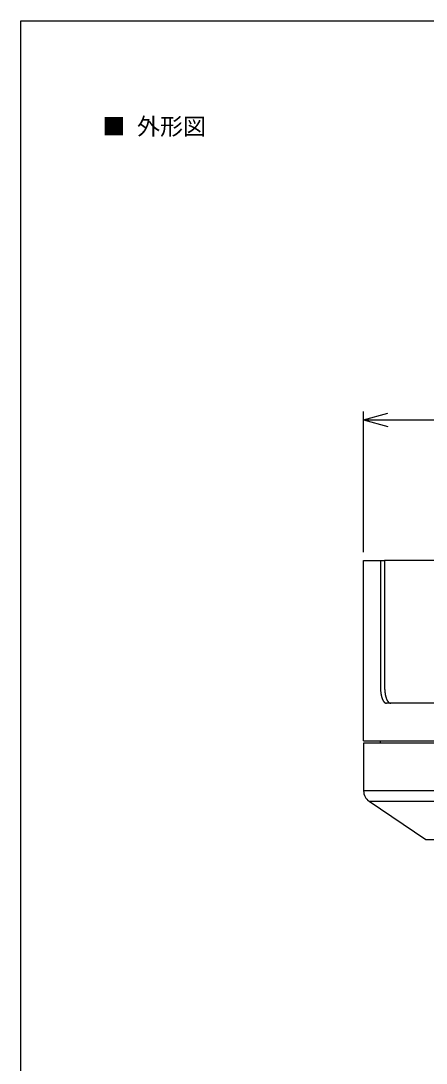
# Model space of a CAD drawing. Units: millimetres on the paper, scale 1:2. Extents: x -142 to 142, y -95 to 95.
# Drawn here: x -141.8 to -93.5, y -29.4 to 94.8 of the extents above; entities that cross this region are included whole.
import ezdxf
from ezdxf.enums import TextEntityAlignment as Align

# ---------------------------------------------------------------- set-up
doc = ezdxf.new("R2010")
doc.units = ezdxf.units.MM
for name, color, linetype in [('0-0_0', 7, 'Continuous'), ('0-3_枠', 7, 'Continuous'), ('0-5_レイヤー_1_0', 7, 'Continuous')]:
    doc.layers.add(name, color=color, linetype=linetype)
doc.styles.add('ＭＳ ゴシック', font='')
doc.styles.get('ＭＳ ゴシック').set_extended_font_data('MS Gothic')

msp = doc.modelspace()

# ---------------------------------------------------------------- linework, layer by layer
at = {"layer": '0-0_0'}
for p, q in [((-100.961, 31.53), (-100.961, 48.297)), ((-100.961, 47.297), (-98.064, 48.073)), ((-100.961, 47.297), (-28.961, 47.297)), ((-100.961, 47.297), (-98.064, 46.52)), ((-100.961, 30.53), (-98.957, 30.53)), ((-100.961, 9.03), (-100.961, 30.53)), ((-98.957, 30.53), (-98.957, 15.53)), ((-98.957, 30.53), (-98.458, 30.53)), ((-78.688, 13.53), (-98.233, 13.53)), ((-100.961, 9.03), (-28.961, 9.03)), ((-28.96, 8.78), (-100.96, 8.78)), ((-100.96, 8.78), (-100.96, 3.078)), ((-98.96, 8.78), (-98.96, 9.03)), ((-28.96, 3.078), (-100.96, 3.078)), ((-100.299, 1.834), (-29.621, 1.834)), ((-100.299, 1.834), (-93.547, -2.72)), ((-93.547, -2.72), (-36.373, -2.72))]:
    msp.add_line(p, q, dxfattribs=at)
for points in [[(-76.784, 30.53), (-98.458, 30.53), (-98.458, 15.53)], [(-98.957, 15.53), (-98.957, 15.451), (-98.956, 15.379), (-98.954, 15.314), (-98.952, 15.254), (-98.95, 15.198), (-98.946, 15.146), (-98.942, 15.095), (-98.938, 15.046), (-98.933, 14.997), (-98.928, 14.947), (-98.922, 14.896), (-98.916, 14.846), (-98.909, 14.795), (-98.902, 14.746), (-98.895, 14.697), (-98.888, 14.651), (-98.882, 14.607), (-98.875, 14.566), (-98.868, 14.528), (-98.862, 14.492), (-98.855, 14.46), (-98.849, 14.43), (-98.843, 14.402), (-98.837, 14.376), (-98.831, 14.351), (-98.825, 14.328), (-98.818, 14.305), (-98.812, 14.283), (-98.806, 14.262), (-98.799, 14.241), (-98.793, 14.222), (-98.787, 14.204), (-98.782, 14.187), (-98.777, 14.173), (-98.772, 14.16), (-98.768, 14.148), (-98.765, 14.139), (-98.763, 14.132), (-98.761, 14.127)], [(-98.458, 15.53), (-98.458, 15.451), (-98.457, 15.379), (-98.455, 15.314), (-98.453, 15.254), (-98.451, 15.198), (-98.447, 15.146), (-98.444, 15.095), (-98.439, 15.046), (-98.434, 14.997), (-98.429, 14.947), (-98.423, 14.896), (-98.416, 14.846), (-98.41, 14.795), (-98.403, 14.746), (-98.396, 14.697), (-98.389, 14.651), (-98.382, 14.607), (-98.375, 14.566), (-98.369, 14.528), (-98.362, 14.492), (-98.356, 14.46), (-98.35, 14.43), (-98.343, 14.402), (-98.337, 14.376), (-98.331, 14.351), (-98.325, 14.328), (-98.318, 14.305), (-98.312, 14.283), (-98.306, 14.262), (-98.299, 14.241), (-98.293, 14.222), (-98.287, 14.204), (-98.282, 14.188), (-98.276, 14.173), (-98.272, 14.16), (-98.268, 14.149), (-98.265, 14.14), (-98.262, 14.132), (-98.261, 14.127)], [(-98.761, 14.127), (-98.759, 14.123), (-98.758, 14.12), (-98.758, 14.118), (-98.757, 14.117), (-98.757, 14.116), (-98.757, 14.116)], [(-98.757, 14.116), (-98.737, 14.06), (-98.718, 14.011), (-98.701, 13.968), (-98.684, 13.93), (-98.668, 13.896), (-98.652, 13.866), (-98.636, 13.838), (-98.62, 13.813), (-98.604, 13.788), (-98.587, 13.765), (-98.569, 13.741), (-98.551, 13.718), (-98.532, 13.696), (-98.513, 13.675), (-98.494, 13.655), (-98.475, 13.636), (-98.456, 13.618), (-98.437, 13.602), (-98.419, 13.587), (-98.4, 13.574), (-98.381, 13.562), (-98.362, 13.553), (-98.34, 13.545), (-98.317, 13.538), (-98.292, 13.534), (-98.264, 13.531), (-98.233, 13.53)], [(-98.261, 14.127), (-98.259, 14.123), (-98.258, 14.12), (-98.257, 14.118), (-98.257, 14.117), (-98.257, 14.116), (-98.257, 14.116), (-98.236, 14.06), (-98.218, 14.011), (-98.2, 13.968), (-98.183, 13.93), (-98.167, 13.896), (-98.151, 13.866), (-98.135, 13.838), (-98.119, 13.813), (-98.103, 13.788), (-98.085, 13.765), (-98.067, 13.741), (-98.049, 13.718), (-98.03, 13.696), (-98.011, 13.675), (-97.992, 13.655), (-97.973, 13.636), (-97.954, 13.618), (-97.935, 13.602), (-97.916, 13.587), (-97.897, 13.574), (-97.878, 13.562), (-97.858, 13.553), (-97.837, 13.545), (-97.813, 13.538), (-97.788, 13.534), (-97.76, 13.531), (-97.729, 13.53)]]:
    msp.add_lwpolyline(points, dxfattribs=at)
msp.add_arc((-99.46, 3.078), 1.5, 179.99998, 236.00006, dxfattribs=at)
at = {"layer": '0-3_枠'}
msp.add_lwpolyline([(-141.803, 94.842), (141.803, 94.842), (141.803, -94.842), (-141.803, -94.842)], close=True, dxfattribs=at)

# ---------------------------------------------------------------- texts
at = {"layer": '0-5_レイヤー_1_0', "style": 'ＭＳ ゴシック'}
msp.add_text('■ 外形図', height=2.012, dxfattribs=at).set_placement((-132.08, 80.652), align=Align.BOTTOM_LEFT)

doc.saveas('drawing.dxf')
